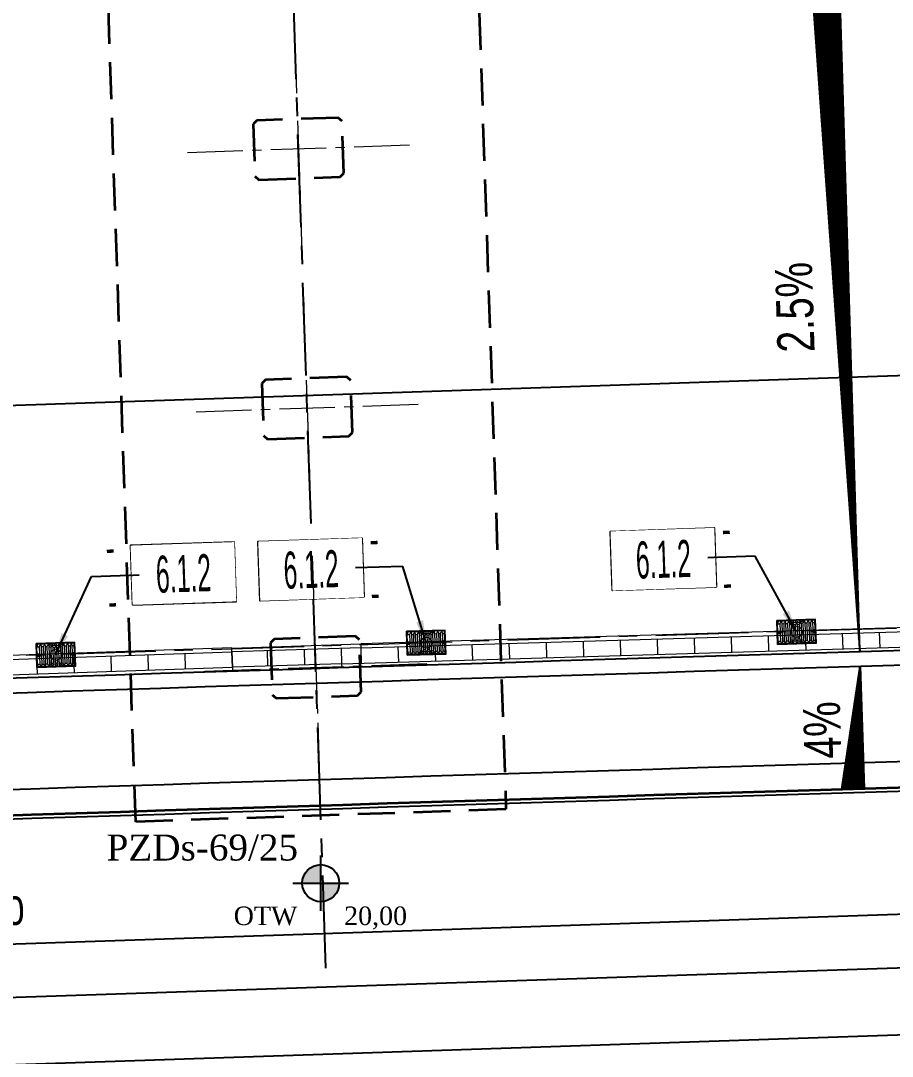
# Model space of a CAD drawing. Header units: metres. Extents: x 8395712 to 9795150, y 4166577 to 5794892.
# Drawn here: x 8418182.08 to 8418193.84, y 5772413.84 to 5772427.81 of the extents above; entities that cross this region are included whole.
import ezdxf
from ezdxf.enums import TextEntityAlignment as Align

# ---------------------------------------------------------------- set-up
doc = ezdxf.new("R2010")
doc.units = ezdxf.units.M
doc.set_wipeout_variables(frame=1)
doc.header["$PDMODE"] = 35
doc.header["$PDSIZE"] = 0.002
for name, pattern in [('CENTER', [2, 1.25, -0.25, 0.25, -0.25]), ('CENTER2', [1.125, 0.75, -0.125, 0.125, -0.125]), ('DASHED', [0.75, 0.5, -0.25])]:
    doc.linetypes.add(name, pattern=pattern)
for name, color, linetype in [('00RysOpi-T', 2, 'Continuous'), ('AII_M_bariery', 8, 'Continuous'), ('AII_M_ekrany', 8, 'Continuous'), ('AII_M_krawężnik', 9, 'Continuous'), ('AII_M_opis', 1, 'Continuous'), ('AII_M_opisy do legendy', 2, 'Continuous'), ('AII_M_osie główne', 8, 'CENTER'), ('AII_M_podpory', 1, 'Continuous'), ('AII_xref', 7, 'Continuous')]:
    doc.layers.add(name, color=color, linetype=linetype)
for name, color, linetype, lineweight in [('AII_M_geologia', 1, 'Continuous', 25), ('AII_M_konstrukcja 0.35', 2, 'Continuous', 35), ('AII_M_kreskowanie', 8, 'Continuous', 0), ('AII_M_obiekty osie', 7, 'CENTER2', 18), ('AII_M_odwodnienie', 8, 'Continuous', 9), ('AII_M_opisy wymiary', 1, 'Continuous', 25), ('AII_M_wyposazenie', 1, 'Continuous', 25)]:
    doc.layers.add(name, color=color, linetype=linetype, lineweight=lineweight)
doc.styles.add('CDMSTYLE', font='CDMSIMPL.shx', dxfattribs={"width": 0.7, "bigfont": 'CDMBIGPL.shx'})
doc.styles.add('GT_B-SP', font='times.ttf')
doc.linetypes.add('OGRODZENIE2', pattern='A,6.35,-2.54,[132,ltypeshp.shx,S=2.54,R=0,X=-2.54,Y=0],-2.54,25.4', length=36.83)
doc.dimstyles.new('CDM-ME200MM', dxfattribs={"dimscale": 0.2, "dimtxt": 2.5, "dimasz": 1.5, "dimexe": 1.5, "dimexo": 1, "dimgap": 0.5, "dimtad": 1, "dimdec": 0, "dimlfac": 1000, "dimrnd": 1, "dimzin": 9, "dimtxsty": 'CDMSTYLE', "dimblk": 'OBLIQUE', "dimcen": 2.5, "dimdle": 1.5, "dimclrd": 9, "dimclre": 9, "dimadec": 1, "dimazin": 2, "dimtfac": 1, "dimtdec": 0, "dimtix": 1, "dimtmove": 2, "dimatfit": 3, "dimldrblk": 'DOT', "dimfxl": 1, "dimtvp": 1, "dimtolj": 1, "dimtzin": 0, "dimlwd": 25, "dimlwe": 25, "dimarcsym": 0})
doc.dimstyles.new('CDM-ME200MM$7', dxfattribs={"dimscale": 0.2, "dimtxt": 2.5, "dimasz": 1.5, "dimexe": 1.5, "dimexo": 1, "dimgap": 0.5, "dimtad": 1, "dimdec": 0, "dimlfac": 1000, "dimrnd": 1, "dimzin": 9, "dimtxsty": 'CDMSTYLE', "dimblk": 'OBLIQUE', "dimcen": 2.5, "dimdle": 1.5, "dimclrd": 9, "dimclre": 9, "dimadec": 1, "dimazin": 2, "dimtfac": 1, "dimtdec": 0, "dimtix": 1, "dimtmove": 2, "dimatfit": 3, "dimfxl": 1, "dimtvp": 1, "dimtolj": 1, "dimtzin": 0, "dimlwd": 25, "dimlwe": 25, "dimarcsym": 0})

# ---------------------------------------------------------------- blocks, each defined once
blk = doc.blocks.new('_OBLIQUE')
at = {"color": 0, "linetype": 'ByBlock'}
blk.add_line((-0.5, -0.5), (0.5, 0.5), dxfattribs=at)
blk = doc.blocks.new('*D35')
at = {"layer": 'AII_M_opisy wymiary', "color": 9, "linetype": 'ByBlock', "lineweight": 25, "transparency": 16777216}
for p, q in [((8418222.539, 5772418.029), (8418222.677, 5772413.918)), ((8418123.155, 5772414.699), (8418123.293, 5772410.589)), ((8418122.983, 5772410.878), (8418222.967, 5772414.228))]:
    blk.add_line(p, q, dxfattribs=at)
at = {"layer": 'Defpoints', "color": 0, "linetype": 'ByBlock', "lineweight": 25, "transparency": 16777216}
for p in [(8418222.533, 5772418.229), (8418123.149, 5772414.899), (8418222.667, 5772414.218)]:
    blk.add_point(p, dxfattribs=at)
at = {"layer": 'AII_M_opisy wymiary', "color": 9, "linetype": 'ByBlock', "lineweight": 25, "transparency": 16777216, "xscale": 0.3, "yscale": 0.3, "zscale": 0.3}
for p, rotation in [((8418222.667, 5772414.218), 1.918980294524142), ((8418123.283, 5772410.888), 181.9189802945241)]:
    blk.add_blockref('_OBLIQUE', p, dxfattribs=dict(at, rotation=rotation))
at = {"layer": 'AII_M_opisy wymiary', "color": 0, "linetype": 'ByBlock', "lineweight": 40, "transparency": 16777216, "insert": (8418172.963, 5772412.903), "char_height": 0.5, "attachment_point": 5, "rotation": 1.919, "style": 'CDMSTYLE'}
blk.add_mtext('\\A1;99440', dxfattribs=at)
blk = doc.blocks.new('_DOT')
at = {"color": 0, "linetype": 'ByBlock'}
blk.add_line((-0.5, 0), (-1, 0), dxfattribs=at)
at = {"color": 0, "linetype": 'ByBlock', "const_width": 0.5}
blk.add_lwpolyline([(-0.25, 0, 1), (0.25, 0, 1)], format="xyb", close=True, dxfattribs=at)
blk = doc.blocks.new('*U181')
at = {"layer": 'AII_M_odwodnienie', "color": 0, "linetype": 'ByBlock', "lineweight": -2}
for p, q in [((-37.138, -0.27), (-37.138, -0.06)), ((-36.5, -0.06), (-36.5, -0.27)), ((-36, -0.06), (-36, -0.27)), ((-35.5, -0.06), (-35.5, -0.27)), ((-35, -0.06), (-35, -0.27)), ((-34.5, -0.06), (-34.5, -0.27))]:
    blk.add_line(p, q, dxfattribs=at)
for points in [[(-37.138, -0.01), (0, -0.01), (0, -0.06), (-37.138, -0.06)], [(-37.138, -0.32), (0.262, -0.32), (0.262, -0.27), (-37.138, -0.27)]]:
    blk.add_lwpolyline(points, close=True, dxfattribs=at)
blk = doc.blocks.new('*U186')
at = {"layer": 'AII_M_odwodnienie', "color": 0, "linetype": 'ByBlock', "lineweight": -2}
for p, q in [((-1.478, 0.27), (-1.478, 0.06)), ((-1, 0.06), (-1, 0.27)), ((-0.5, 0.06), (-0.5, 0.27)), ((0, 0.06), (0, 0.27))]:
    blk.add_line(p, q, dxfattribs=at)
for points in [[(-1.478, 0.32), (0.262, 0.32), (0.262, 0.27), (-1.478, 0.27)], [(-1.478, 0.01), (0, 0.01), (0, 0.06), (-1.478, 0.06)]]:
    blk.add_lwpolyline(points, close=True, dxfattribs=at)
blk = doc.blocks.new('*U182')
at = {"layer": 'AII_M_odwodnienie', "color": 0, "linetype": 'ByBlock', "lineweight": -2}
for p, q in [((-7, -0.06), (-7, -0.27)), ((-6.5, -0.06), (-6.5, -0.27)), ((-6, -0.06), (-6, -0.27)), ((-5.5, -0.06), (-5.5, -0.27)), ((-5, -0.06), (-5, -0.27)), ((-4.5, -0.06), (-4.5, -0.27)), ((-4, -0.06), (-4, -0.27)), ((-3.5, -0.06), (-3.5, -0.27)), ((-3, -0.06), (-3, -0.27)), ((-2.5, -0.06), (-2.5, -0.27)), ((-2, -0.06), (-2, -0.27)), ((-1.5, -0.06), (-1.5, -0.27)), ((-1, -0.06), (-1, -0.27)), ((-0.5, -0.06), (-0.5, -0.27)), ((0, -0.06), (0, -0.27))]:
    blk.add_line(p, q, dxfattribs=at)
for points in [[(-24.285, -0.01), (0, -0.01), (0, -0.06), (-24.285, -0.06)], [(-24.285, -0.32), (0.262, -0.32), (0.262, -0.27), (-24.285, -0.27)]]:
    blk.add_lwpolyline(points, close=True, dxfattribs=at)
blk = doc.blocks.new('WPUST_RZUT')
at = {"layer": 'AII_M_odwodnienie', "color": 0, "lineweight": -2}
for p, q in [((0.262, 0.162), (-0.262, 0.162)), ((-0.262, 0.162), (-0.252, 0.152)), ((-0.262, -0.162), (-0.262, 0.162)), ((0.252, 0.152), (-0.252, 0.152)), ((-0.252, 0.152), (-0.252, 0.123)), ((-0.093, 0.15), (-0.249, 0.15)), ((-0.249, 0.15), (-0.249, 0.117)), ((-0.093, 0.15), (-0.094, 0.143)), ((-0.093, 0.142), (-0.094, 0.143)), ((-0.06, 0.123), (-0.093, 0.15)), ((-0.066, 0.144), (-0.066, 0.131)), ((-0.041, 0.144), (-0.066, 0.144)), ((-0.039, 0.144), (-0.041, 0.144)), ((-0.039, 0.144), (-0.039, 0.123)), ((-0.014, 0.144), (-0.014, 0.126)), ((0.011, 0.144), (-0.014, 0.144)), ((0.013, 0.144), (0.011, 0.144)), ((0.013, 0.144), (0.013, 0.123)), ((0.038, 0.144), (0.038, 0.126)), ((0.063, 0.144), (0.038, 0.144)), ((0.089, 0.15), (0.056, 0.123)), ((0.065, 0.144), (0.063, 0.144)), ((0.065, 0.144), (0.065, 0.13)), ((0.093, 0.123), (0.089, 0.15)), ((0.249, 0.15), (0.089, 0.15)), ((0.249, 0.15), (0.249, 0.117)), ((0.252, 0.152), (0.262, 0.162)), ((0.252, -0.152), (0.252, 0.152)), ((0.262, -0.162), (0.262, 0.162)), ((-0.252, -0.123), (-0.252, 0.123)), ((-0.25, 0.02), (-0.25, 0.02)), ((-0.25, -0.02), (-0.25, 0.02)), ((-0.25, 0.02), (-0.232, 0.017)), ((-0.249, 0.117), (-0.226, 0.117)), ((-0.232, 0), (-0.228, 0.007)), ((-0.228, -0.007), (-0.232, 0)), ((-0.22, 0.007), (-0.228, 0.007)), ((-0.221, 0.114), (-0.221, 0.023)), ((-0.216, 0), (-0.22, 0.007)), ((-0.216, 0), (-0.22, -0.007)), ((-0.195, 0.13), (-0.195, -0.13)), ((-0.195, 0.117), (-0.174, 0.117)), ((-0.169, 0.114), (-0.169, -0.114)), ((-0.143, 0.13), (-0.143, -0.13)), ((-0.143, 0.117), (-0.122, 0.117)), ((-0.118, 0.114), (-0.118, -0.114)), ((-0.091, 0.127), (-0.091, -0.127)), ((-0.091, 0.114), (-0.068, 0.104)), ((-0.066, 0.1), (-0.066, -0.1)), ((-0.057, 0.109), (-0.06, 0.123)), ((0.056, 0.123), (-0.06, 0.123)), ((-0.039, 0.108), (-0.039, -0.107)), ((-0.018, 0.098), (-0.039, 0.098)), ((-0.014, 0.094), (-0.014, -0.094)), ((0.013, 0.108), (0.013, -0.107)), ((0.034, 0.098), (0.013, 0.098)), ((0.038, 0.094), (0.038, -0.094)), ((0.056, 0.123), (0.054, 0.115)), ((0.065, 0.115), (0.065, -0.115)), ((0.065, 0.105), (0.085, 0.113)), ((0.09, 0.11), (0.09, -0.11)), ((0.117, 0.13), (0.117, -0.13)), ((0.117, 0.117), (0.138, 0.117)), ((0.142, 0.114), (0.142, -0.114)), ((0.169, 0.13), (0.169, -0.13)), ((0.169, 0.117), (0.19, 0.117)), ((0.194, 0.114), (0.194, -0.114)), ((0.216, 0), (0.22, 0.007)), ((0.22, -0.007), (0.216, 0)), ((0.228, 0.007), (0.22, 0.007)), ((0.221, 0.13), (0.221, 0.019)), ((0.221, 0.117), (0.249, 0.117)), ((0.224, 0.019), (0.221, 0.019)), ((0.232, 0), (0.228, 0.007)), ((0.232, 0), (0.228, -0.007)), ((0.25, 0.02), (0.232, 0.017)), ((0.25, 0.02), (0.25, 0.02)), ((0.25, -0.02), (0.25, 0.02)), ((-0.252, -0.152), (-0.252, -0.123)), ((-0.232, -0.017), (-0.25, -0.02)), ((-0.25, -0.02), (-0.25, -0.02)), ((-0.249, -0.118), (-0.226, -0.118)), ((-0.249, -0.149), (-0.249, -0.118)), ((-0.228, -0.007), (-0.22, -0.007)), ((-0.221, -0.023), (-0.221, -0.114)), ((-0.195, -0.118), (-0.174, -0.118)), ((-0.143, -0.118), (-0.122, -0.118)), ((-0.06, -0.122), (-0.093, -0.149)), ((-0.091, -0.114), (-0.068, -0.104)), ((-0.066, -0.131), (-0.066, -0.143)), ((-0.057, -0.109), (-0.06, -0.122)), ((0.056, -0.122), (-0.06, -0.122)), ((-0.018, -0.097), (-0.039, -0.097)), ((-0.039, -0.122), (-0.039, -0.143)), ((-0.014, -0.126), (-0.014, -0.143)), ((0.034, -0.097), (0.013, -0.097)), ((0.013, -0.122), (0.013, -0.143)), ((0.038, -0.126), (0.038, -0.143)), ((0.056, -0.122), (0.054, -0.115)), ((0.089, -0.149), (0.056, -0.122)), ((0.065, -0.105), (0.085, -0.113)), ((0.065, -0.13), (0.065, -0.143)), ((0.093, -0.123), (0.089, -0.149)), ((0.117, -0.118), (0.138, -0.118)), ((0.169, -0.118), (0.19, -0.118)), ((0.22, -0.007), (0.228, -0.007)), ((0.221, -0.019), (0.224, -0.019)), ((0.221, -0.019), (0.221, -0.13)), ((0.221, -0.118), (0.249, -0.118)), ((0.232, -0.017), (0.25, -0.02)), ((0.249, -0.149), (0.249, -0.118)), ((0.25, -0.02), (0.25, -0.02)), ((-0.252, -0.152), (-0.262, -0.162)), ((-0.262, -0.162), (0.262, -0.162)), ((-0.252, -0.152), (0.252, -0.152)), ((-0.093, -0.149), (-0.249, -0.149)), ((-0.094, -0.143), (-0.093, -0.142)), ((-0.093, -0.149), (-0.094, -0.143)), ((-0.041, -0.143), (-0.066, -0.143)), ((-0.039, -0.143), (-0.041, -0.143)), ((0.011, -0.143), (-0.014, -0.143)), ((0.013, -0.143), (0.011, -0.143)), ((0.063, -0.143), (0.038, -0.143)), ((0.065, -0.143), (0.063, -0.143)), ((0.249, -0.149), (0.089, -0.149)), ((0.262, -0.162), (0.252, -0.152))]:
    blk.add_line(p, q, dxfattribs=at)
at = {"layer": 'AII_M_odwodnienie', "color": 0, "lineweight": -2, "flags": 128}
for points in [[(-0.091, 0.127), (-0.091, 0.131), (-0.091, 0.136), (-0.091, 0.139), (-0.092, 0.14), (-0.092, 0.142), (-0.093, 0.142)], [(-0.25, 0.02), (-0.236, 0.018), (-0.23, 0.018)], [(-0.222, 0.116), (-0.222, 0.115), (-0.221, 0.114)], [(-0.17, 0.116), (-0.17, 0.115), (-0.169, 0.114)], [(-0.118, 0.116), (-0.118, 0.115), (-0.118, 0.114)], [(-0.068, 0.104), (-0.067, 0.103), (-0.066, 0.102)], [(-0.066, 0.102), (-0.066, 0.101), (-0.066, 0.1)], [(-0.014, 0.096), (-0.014, 0.095), (-0.014, 0.094)], [(0.038, 0.096), (0.038, 0.095), (0.038, 0.094)], [(0.063, 0.124), (0.059, 0.12), (0.054, 0.115)], [(0.065, 0.115), (0.065, 0.119), (0.065, 0.121), (0.065, 0.122), (0.065, 0.123), (0.064, 0.123), (0.064, 0.124), (0.064, 0.124), (0.064, 0.124), (0.064, 0.124), (0.064, 0.124), (0.063, 0.124)], [(0.093, 0.123), (0.09, 0.116), (0.089, 0.113)], [(0.142, 0.116), (0.142, 0.115), (0.142, 0.114)], [(0.194, 0.116), (0.194, 0.115), (0.194, 0.114)], [(0.25, 0.02), (0.236, 0.018), (0.23, 0.018)], [(-0.23, -0.018), (-0.236, -0.018), (-0.25, -0.02)], [(-0.221, -0.114), (-0.222, -0.115), (-0.222, -0.116)], [(-0.169, -0.114), (-0.17, -0.115), (-0.17, -0.116)], [(-0.118, -0.114), (-0.118, -0.115), (-0.118, -0.116)], [(-0.093, -0.142), (-0.092, -0.142), (-0.092, -0.141), (-0.091, -0.139), (-0.091, -0.137), (-0.091, -0.132), (-0.091, -0.127)], [(-0.066, -0.102), (-0.067, -0.103), (-0.068, -0.104)], [(-0.066, -0.1), (-0.066, -0.101), (-0.066, -0.102)], [(-0.014, -0.094), (-0.014, -0.095), (-0.014, -0.096)], [(0.038, -0.094), (0.038, -0.095), (0.038, -0.096)], [(0.054, -0.115), (0.059, -0.12), (0.063, -0.124)], [(0.063, -0.124), (0.064, -0.124), (0.064, -0.124), (0.064, -0.124), (0.064, -0.124), (0.064, -0.124), (0.065, -0.123), (0.065, -0.121), (0.065, -0.119), (0.065, -0.115)], [(0.089, -0.113), (0.09, -0.116), (0.093, -0.123)], [(0.142, -0.114), (0.142, -0.115), (0.142, -0.116)], [(0.194, -0.114), (0.194, -0.115), (0.194, -0.116)], [(0.23, -0.018), (0.236, -0.018), (0.25, -0.02)]]:
    blk.add_lwpolyline(points, dxfattribs=at)
at = {"layer": 'AII_M_odwodnienie', "color": 0, "lineweight": -2}
for centre, radius in [((-0.224, 0), 0.013), ((-0.224, 0), 0.012), ((0, 0), 0.075), ((0.224, 0), 0.012)]:
    blk.add_circle(centre, radius, dxfattribs=at)
for centre, radius, start, end in [((-0.224, 0), 0.019, 90, 270), ((-0.224, 0), 0.00702, 150, 210), ((-0.224, 0), 0.00702, 90, 150), ((-0.225, 0.023), 0.00394, 274.1326, 0.8038), ((-0.224, 0), 0.00702, 30, 90), ((-0.224, 0), 0.00702, 330, 30), ((-0.067, 0.131), 0.00195, 251.6983, 2.8741), ((-0.05, 0.09), 0.0201, 110.6397, 144.0394), ((-0.017, 0.126), 0.00398, 286.3143, 0.6369), ((0.035, 0.126), 0.00398, 286.3144, 0.6368), ((0.087, 0.11), 0.0041, 47.8922, 114.4444), ((0.086, 0.11), 0.00414, 360, 45.1676), ((0.224, 0), 0.013, 110.2565, 249.7435), ((0.224, 0), 0.00702, 150, 210), ((0.224, 0), 0.00702, 90, 150), ((0.224, 0), 0.013, 249.7478, 110.2522), ((0.224, 0), 0.019, 270, 90), ((0.224, 0), 0.00702, 30, 90), ((0.224, 0), 0.00702, 330, 30), ((-0.224, 0), 0.00702, 210, 270), ((-0.225, -0.023), 0.00396, 359.4753, 85.5883), ((-0.224, 0), 0.00702, 270, 330), ((-0.067, -0.131), 0.002, 358.5452, 105.1753), ((-0.05, -0.091), 0.0194, 215.2928, 250.0282), ((-0.017, -0.126), 0.00378, 357.523, 78.2893), ((0.035, -0.126), 0.00378, 357.523, 78.2894), ((0.087, -0.11), 0.0041, 245.5739, 312.0895), ((0.086, -0.11), 0.00413, 314.8096, 0.0228), ((0.224, 0), 0.00702, 210, 270), ((0.224, 0), 0.00702, 270, 330)]:
    blk.add_arc(centre, radius, start, end, dxfattribs=at)
for centre, major_axis, ratio, start_param, end_param in [((-0.197, -0.37), (0, 0.513), 0.15625, 0, 0.327274), ((-0.197, 0.13), (0, 0.0128), 0.15625, 4.712389, 6.283185), ((-0.145, -0.37), (0, 0.513), 0.15625, 0, 0.327274), ((-0.145, 0.13), (0, 0.0128), 0.15625, 4.712389, 6.283185), ((-0.093, -0.37), (0, 0.513), 0.15625, 0.0189, 0.327274), ((0.115, -0.37), (0, 0.513), 0.15625, 0, 0.282384), ((0.115, 0.13), (0, 0.0128), 0.15625, 4.712389, 6.283185), ((0.167, -0.37), (0, 0.513), 0.15625, 0, 0.327274), ((0.167, 0.13), (0, 0.0128), 0.15625, 4.712389, 6.283185), ((0.219, -0.37), (0, 0.513), 0.15625, 0, 0.327274), ((0.219, 0.13), (0, 0.0128), 0.15625, 4.712389, 6.283185), ((-0.225, 0.114), (0.00356, -0.00189), 0.986478, 1.130171, 2.065083), ((-0.173, 0.114), (0.00356, -0.00189), 0.986478, 1.130171, 2.065083), ((-0.121, 0.114), (0.00356, -0.00189), 0.986478, 1.130171, 2.065083), ((-0.041, -0.283), (0, 0.401), 0.2, 0, 0.204754), ((-0.041, 0.108), (0, 0.01), 0.2, 4.712389, 6.283185), ((-0.017, 0.094), (0.0035, -0.00201), 0.982703, 1.213284, 2.099289), ((0.011, -0.283), (0, 0.401), 0.2, 0, 0.328812), ((0.011, 0.108), (0, 0.01), 0.2, 4.712389, 6.283185), ((0.035, 0.094), (0.0035, -0.00201), 0.982703, 1.213284, 2.099289), ((0.063, -0.283), (0, 0.401), 0.2, 0.11706, 0.328812), ((0.139, 0.114), (0.00356, -0.00189), 0.986478, 1.130171, 2.065083), ((0.191, 0.114), (0.00356, -0.00189), 0.986478, 1.130171, 2.065083), ((-0.225, -0.114), (0.00356, 0.00189), 0.986478, 4.218103, 5.153014), ((-0.197, 0.37), (0, 0.513), 0.15625, 2.814318, 3.141593), ((-0.197, -0.13), (0, 0.0128), 0.15625, 3.141593, 4.712389), ((-0.173, -0.114), (0.00356, 0.00189), 0.986478, 4.218103, 5.153014), ((-0.145, 0.37), (0, 0.513), 0.15625, 2.814318, 3.141593), ((-0.145, -0.13), (0, 0.0128), 0.15625, 3.141593, 4.712389), ((-0.121, -0.114), (0.00356, 0.00189), 0.986478, 4.218103, 5.153014), ((-0.093, 0.37), (0, 0.513), 0.15625, 2.814318, 3.122692), ((-0.041, 0.283), (0, 0.401), 0.2, 2.936839, 3.141593), ((-0.041, -0.107), (0, 0.01), 0.2, 3.141593, 4.712389), ((-0.017, -0.094), (0.0035, 0.00201), 0.982703, 4.183896, 5.069901), ((0.011, 0.283), (0, 0.401), 0.2, 2.812781, 3.141593), ((0.011, -0.107), (0, 0.01), 0.2, 3.141593, 4.712389), ((0.035, -0.094), (0.0035, 0.00201), 0.982703, 4.183896, 5.069901), ((0.063, 0.283), (0, 0.401), 0.2, 2.812781, 3.024533), ((0.115, 0.37), (0, 0.513), 0.15625, 2.859208, 3.141593), ((0.115, -0.13), (0, 0.0128), 0.15625, 3.141593, 4.712389), ((0.139, -0.114), (0.00356, 0.00189), 0.986478, 4.218103, 5.153014), ((0.167, 0.37), (0, 0.513), 0.15625, 2.814318, 3.141593), ((0.167, -0.13), (0, 0.0128), 0.15625, 3.141593, 4.712389), ((0.191, -0.114), (0.00356, 0.00189), 0.986478, 4.218103, 5.153014), ((0.219, 0.37), (0, 0.513), 0.15625, 2.814318, 3.141593), ((0.219, -0.13), (0, 0.0128), 0.15625, 3.141593, 4.712389)]:
    blk.add_ellipse(centre, major_axis=major_axis, ratio=ratio, start_param=start_param, end_param=end_param, dxfattribs=at)
blk = doc.blocks.new('OpiNum01')
at = {"layer": 'AII_M_opisy do legendy', "color": 0, "linetype": 'Continuous'}
blk.add_lwpolyline([(-3.5, -2), (3.5, -2), (3.5, 2), (-3.5, 2)], close=True, dxfattribs=at)
at = {"color": 9, "linetype": 'Continuous', "lineweight": 25, "style": 'CDMSTYLE', "width": 0.7, "flags": 1}
for tag, p in [('NAZWAPOL', (-4.105, -6.803)), ('NAZWAANG', (-4.105, -10.477)), ('SPECYF', (-4.105, -14.151)), ('ID', (-4.105, -17.825)), ('BAZA', (-4.105, -21.499)), ('RYSUNEK', (-4.105, -25.173))]:
    blk.add_attdef(tag, p, '', height=2, dxfattribs=at)
at = {"layer": 'AII_M_opisy do legendy', "linetype": 'Continuous', "lineweight": -2, "style": 'CDMSTYLE', "width": 0.5}
blk.add_attdef('NR', text='', height=2.5, dxfattribs=at).set_placement((0, 0), align=Align.MIDDLE)
at = {"color": 0, "linetype": 'Continuous'}
blk.add_wipeout([(-3.5, -2), (3.5, -2), (3.5, 2), (-3.5, 2)], dxfattribs=at).dxf.layer = 'AII_M_opisy do legendy'
blk = doc.blocks.new('OpiTxt01')
at = {"color": 0, "linetype": 'Continuous', "lineweight": 20, "style": 'CDMSTYLE', "width": 0.7}
blk.add_attdef('TEKST_GORNY', (1, 0.895), '', height=2, dxfattribs=at)
at = {"color": 0, "linetype": 'Continuous', "lineweight": -2, "style": 'CDMSTYLE', "width": 0.7}
blk.add_attdef('TEKST_DOLNY', (1.049, -2.731), '', height=2, dxfattribs=at)
blk = doc.blocks.new('*D192')
at = {"layer": 'AII_M_opisy wymiary', "color": 9, "linetype": 'ByBlock', "lineweight": 25, "transparency": 16777216}
for p, q in [((8418207.537, 5772420.216), (8418207.418, 5772423.776)), ((8418147.162, 5772421.455), (8418207.728, 5772423.486)), ((8418147.57, 5772418.24), (8418147.452, 5772421.765))]:
    blk.add_line(p, q, dxfattribs=at)
at = {"layer": 'Defpoints', "color": 0, "linetype": 'ByBlock', "lineweight": 25, "transparency": 16777216}
for p in [(8418207.428, 5772423.476), (8418207.544, 5772420.016), (8418147.577, 5772418.04)]:
    blk.add_point(p, dxfattribs=at)
at = {"layer": 'AII_M_opisy wymiary', "color": 9, "linetype": 'ByBlock', "lineweight": 25, "transparency": 16777216, "xscale": 0.3, "yscale": 0.3, "zscale": 0.3}
for p, rotation in [((8418207.428, 5772423.476), 1.92062245079579), ((8418147.462, 5772421.465), 181.9206224507958)]:
    blk.add_blockref('_OBLIQUE', p, dxfattribs=dict(at, rotation=rotation))
at = {"layer": 'AII_M_opisy wymiary', "color": 0, "linetype": 'ByBlock', "lineweight": 25, "transparency": 16777216, "insert": (8418177.433, 5772422.821), "char_height": 0.5, "attachment_point": 5, "rotation": 1.9206, "style": 'CDMSTYLE'}
blk.add_mtext('\\A1;12x5000=60000', dxfattribs=at)
blk = doc.blocks.new('*D194')
at = {"layer": 'AII_M_opisy wymiary', "color": 9, "linetype": 'ByBlock', "lineweight": 25, "transparency": 16777216}
for p, q in [((8418210.96, 5772419.615), (8418211.08, 5772416.027)), ((8418145.835, 5772417.484), (8418145.957, 5772413.844)), ((8418211.37, 5772416.337), (8418145.647, 5772414.133))]:
    blk.add_line(p, q, dxfattribs=at)
at = {"layer": 'Defpoints', "color": 0, "linetype": 'ByBlock', "lineweight": 25, "transparency": 16777216}
for p in [(8418210.953, 5772419.815), (8418145.828, 5772417.684), (8418145.947, 5772414.143)]:
    blk.add_point(p, dxfattribs=at)
at = {"layer": 'AII_M_opisy wymiary', "color": 9, "linetype": 'ByBlock', "lineweight": 25, "transparency": 16777216, "xscale": 0.3, "yscale": 0.3, "zscale": 0.3}
for p, rotation in [((8418211.07, 5772416.327), 1.92062245079579), ((8418145.947, 5772414.143), 181.9206224507958)]:
    blk.add_blockref('_OBLIQUE', p, dxfattribs=dict(at, rotation=rotation))
at = {"layer": 'AII_M_opisy wymiary', "color": 0, "linetype": 'ByBlock', "lineweight": 25, "transparency": 16777216, "char_height": 0.5, "attachment_point": 5, "rotation": 1.9206, "style": 'CDMSTYLE'}
for s, insert in [('\\A1;zasięg ścieku przykrawężnikowego', (8418178.494, 5772415.668)), ('\\A1;65160', (8418178.52, 5772414.886))]:
    blk.add_mtext(s, dxfattribs=dict(at, insert=insert))
blk = doc.blocks.new('*D197')
at = {"layer": 'AII_M_opisy wymiary', "color": 9, "linetype": 'ByBlock', "lineweight": 25, "transparency": 16777216}
for p, q in [((8418211.022, 5772417.766), (8418211.134, 5772414.401)), ((8418134.265, 5772415.192), (8418134.378, 5772411.827)), ((8418211.424, 5772414.711), (8418134.068, 5772412.117))]:
    blk.add_line(p, q, dxfattribs=at)
at = {"layer": 'Defpoints', "color": 0, "linetype": 'ByBlock', "lineweight": 25, "transparency": 16777216}
for p in [(8418211.015, 5772417.966), (8418134.258, 5772415.392), (8418134.368, 5772412.127)]:
    blk.add_point(p, dxfattribs=at)
at = {"layer": 'AII_M_opisy wymiary', "color": 9, "linetype": 'ByBlock', "lineweight": 25, "transparency": 16777216, "xscale": 0.3, "yscale": 0.3, "zscale": 0.3}
for p, rotation in [((8418211.124, 5772414.701), 1.92062245079579), ((8418134.368, 5772412.127), 181.9206224507958)]:
    blk.add_blockref('_OBLIQUE', p, dxfattribs=dict(at, rotation=rotation))
at = {"layer": 'AII_M_opisy wymiary', "color": 0, "linetype": 'ByBlock', "lineweight": 25, "transparency": 16777216, "insert": (8418172.734, 5772413.764), "char_height": 0.5, "attachment_point": 5, "rotation": 1.9206, "style": 'CDMSTYLE'}
blk.add_mtext('\\A1;Lc=76800', dxfattribs=at)
blk = doc.blocks.new('*D201')
at = {"layer": 'AII_M_opisy wymiary', "color": 9, "linetype": 'ByBlock', "lineweight": 25, "transparency": 16777216}
for p, q in [((8418210.122, 5772417.741), (8418210.205, 5772415.275)), ((8418210.494, 5772415.585), (8418134.937, 5772413.052)), ((8418135.235, 5772413.119), (8418135.247, 5772412.762))]:
    blk.add_line(p, q, dxfattribs=at)
at = {"layer": 'Defpoints', "color": 0, "linetype": 'ByBlock', "lineweight": 25, "transparency": 16777216}
for p in [(8418210.115, 5772417.94), (8418135.228, 5772413.319, 0), (8418135.237, 5772413.062)]:
    blk.add_point(p, dxfattribs=at)
at = {"layer": 'AII_M_opisy wymiary', "color": 9, "linetype": 'ByBlock', "lineweight": 25, "transparency": 16777216, "xscale": 0.3, "yscale": 0.3, "zscale": 0.3}
for p, rotation in [((8418210.195, 5772415.575), 1.92062245079579), ((8418135.237, 5772413.062), 181.9206224507958)]:
    blk.add_blockref('_OBLIQUE', p, dxfattribs=dict(at, rotation=rotation))
at = {"layer": 'AII_M_opisy wymiary', "color": 0, "linetype": 'ByBlock', "lineweight": 25, "transparency": 16777216, "insert": (8418172.704, 5772414.668), "char_height": 0.5, "attachment_point": 5, "rotation": 1.9206, "style": 'CDMSTYLE'}
blk.add_mtext('\\A1;Lt=75000', dxfattribs=at)
blk = doc.blocks.new('podpora_os3')
at = {"layer": 'AII_M_obiekty osie', "color": 8}
for p, q in [((51, -27.28), (51, -30.28)), ((49.5, -28.78), (52.5, -28.78)), ((51, -30.78), (51, -33.78)), ((49.5, -32.28), (52.5, -32.28)), ((51, -34.28), (51, -37.28)), ((49.5, -35.78), (52.5, -35.78))]:
    blk.add_line(p, q, dxfattribs=at)
at = {"layer": 'AII_M_podpory', "linetype": 'DASHED', "lineweight": 35}
for p, q in [((50.45, -28.38), (50.4, -28.43)), ((50.4, -28.43), (50.4, -29.13)), ((51.55, -28.38), (50.45, -28.38)), ((51.6, -28.43), (51.55, -28.38)), ((51.6, -29.13), (51.6, -28.43)), ((50.4, -29.13), (50.45, -29.18)), ((50.45, -29.18), (51.55, -29.18)), ((51.55, -29.18), (51.6, -29.13)), ((50.45, -31.88), (50.4, -31.93)), ((50.4, -31.93), (50.4, -32.63)), ((51.55, -31.88), (50.45, -31.88)), ((51.6, -31.93), (51.55, -31.88)), ((51.6, -32.63), (51.6, -31.93)), ((50.4, -32.63), (50.45, -32.68)), ((50.45, -32.68), (51.55, -32.68)), ((51.55, -32.68), (51.6, -32.63)), ((50.45, -35.38), (50.4, -35.43)), ((50.4, -35.43), (50.4, -36.13)), ((51.55, -35.38), (50.45, -35.38)), ((51.6, -35.43), (51.55, -35.38)), ((51.6, -36.13), (51.6, -35.43)), ((50.4, -36.13), (50.45, -36.18)), ((51.55, -36.18), (51.6, -36.13)), ((50.45, -36.18), (51.55, -36.18))]:
    blk.add_line(p, q, dxfattribs=at)
at = {"layer": 'AII_M_podpory', "linetype": 'DASHED', "lineweight": 35, "elevation": 0}
blk.add_lwpolyline([(48.5, -23.28), (53.5, -23.28), (53.5, -37.78), (48.5, -37.78)], close=True, dxfattribs=at)
blk = doc.blocks.new('*D438')
at = {"layer": 'AII_M_opisy wymiary', "color": 9, "linetype": 'ByBlock', "lineweight": 25, "transparency": 16777216}
blk.add_arc((8418185.618, 5772432.363), 1.256, 1.9206, 91.9206, dxfattribs=at)
at = {"layer": 'Defpoints', "color": 0, "linetype": 'ByBlock', "lineweight": 25, "transparency": 16777216}
for p in [(8418184.802, 5772456.694), (8418186.684, 5772433.026), (8418186.935, 5772432.407), (8418180.456, 5772432.189), (8418186.2, 5772415.028)]:
    blk.add_point(p, dxfattribs=at)
at = {"layer": 'AII_M_opisy wymiary', "color": 9, "linetype": 'ByBlock', "lineweight": 25, "transparency": 16777216, "xscale": 0.3, "yscale": 0.3, "zscale": 0.3}
for p, rotation in [((8418185.576, 5772433.617), 181.9206224542786), ((8418186.873, 5772432.405), 271.9206224545007)]:
    blk.add_blockref('_OBLIQUE', p, dxfattribs=dict(at, rotation=rotation))
at = {"layer": 'AII_M_opisy wymiary', "color": 0, "linetype": 'ByBlock', "lineweight": 25, "transparency": 16777216, "insert": (8418186.715, 5772433.535), "char_height": 0.5, "attachment_point": 5, "rotation": 316.9206, "style": 'CDMSTYLE'}
blk.add_mtext('\\A1;90°', dxfattribs=at)
blk = doc.blocks.new('*U449')
at = {"linetype": 'ByBlock', "lineweight": -2}
h = blk.add_hatch(color=0, dxfattribs=at)
h.dxf.hatch_style = 1
h.paths.add_polyline_path([(0.02, -2.45, 0.408249), (2.45, -0.03), (0.02, -0.03)])
h.paths.add_polyline_path([(-2.45, 0.02), (-0.03, 0.02), (-0.03, 2.45, 0.408249)])
at = {"color": 0, "linetype": 'ByBlock', "lineweight": -2}
for p, q in [((0, -3.75), (0, 3.75)), ((-3.75, 0), (3.75, 0))]:
    blk.add_line(p, q, dxfattribs=at)
blk.add_circle((0, 0), 2.5, dxfattribs=at)
at = {"color": 0, "style": 'GT_B-SP'}
for tag, height, p in [('TEST_ID', 3.5, (-3.06, 6.56)), ('DATA_1', 2.5, (-3.15, -3.15))]:
    blk.add_attdef(tag, text='', height=height, dxfattribs=at).set_placement(p, align=Align.TOP_RIGHT)
for tag, p in [('LEVEL', (3.15, 5.65)), ('DATA_2', (3.15, -3.15))]:
    blk.add_attdef(tag, text='', height=2.5, dxfattribs=at).set_placement(p, align=Align.TOP_LEFT)
at = {"color": 0, "style": 'GT_B-SP', "flags": 1}
for tag, p in [('PROJECT_ID', (0, -10.5)), ('EXT_DATA_01', (0, -14)), ('EXT_DATA_02', (0, -17.5)), ('EXT_DATA_03', (0, -21)), ('EXT_DATA_04', (0, -24.5)), ('EXT_DATA_05', (0, -27.71)), ('EXT_DATA_06', (0, -31.21)), ('EXT_DATA_07', (0, -34.71))]:
    blk.add_attdef(tag, p, '', height=2.5, dxfattribs=at)

msp = doc.modelspace()

# ---------------------------------------------------------------- hatches: boundary and pattern name
at = {"layer": 'AII_M_kreskowanie', "linetype": 'ByBlock', "lineweight": 25}
h = msp.add_hatch(dxfattribs=at)
h.set_pattern_fill('GRASS', color=256, scale=0.05)
h.set_pattern_definition([(91.92062, (8417820.252, 5772544.7308), (-0.9276184, 0.8674239), [0.238125, -1.5579262]), (46.92062, (8417820.252, 5772544.7308), (-0.9276184, 0.867424), [0.238125, -1.031875]), (136.92062, (8417820.252, 5772544.7308), (-0.867424, -0.9276184), [0.238125, -1.031875])])
h.paths.add_polyline_path([(8418132.7479, 5772445.4555), (8418123.2492, 5772445.2983, 0.4155548), (8418122.229, 5772446.2823), (8418121.0292, 5772446.2579, 0.0776354), (8418120.7253, 5772446.204), (8418115.0512, 5772444.2587), (8418113.4342, 5772453.7471), (8418117.6281, 5772455.185, -0.0780443), (8418120.8357, 5772455.7559), (8418122.0355, 5772455.7804, -0.4153554)])
h.paths.add_polyline_path([(8418119.2619, 5772404.7433), (8418113.4957, 5772406.3483), (8418116.0202, 5772415.5068), (8418121.8012, 5772413.8976, 0.0770016), (8418122.1053, 5772413.8616), (8418123.3045, 5772413.9047, 0.413512), (8418124.268, 5772414.9376), (8418133.7603, 5772415.322, -0.4153554), (8418123.6456, 5772404.4108), (8418123.6456, 5772404.4108), (8418122.4464, 5772404.3678, -0.0767977)])
h.paths.add_polyline_path([(8418229.6535, 5772419.3189), (8418223.9965, 5772417.3155, -0.0784483), (8418223.6899, 5772417.2585), (8418222.4903, 5772417.2258, -0.414703), (8418221.4634, 5772418.1999), (8418211.5173, 5772417.9207, 0.4140306), (8418222.761, 5772407.2795), (8418223.9606, 5772407.3121, 0.0784483), (8418227.3181, 5772407.9362), (8418232.4895, 5772409.7677)])
at = {"layer": 'AII_M_opis'}
h = msp.add_hatch(dxfattribs=at)
h.set_pattern_fill('ANSI37', color=256, scale=0.003, angle=-15.57609)
h.set_pattern_definition([(46.74695, (8418189.079844, 5772432.231852), (-0.006937386, 0.006526737), []), (136.74695, (8418189.079844, 5772432.231852), (-0.006526737, -0.006937386), [])])
h.paths.add_polyline_path([(8418193.403, 5772419.3007), (8418193.0621, 5772430.5956), (8418192.5911, 5772430.5812)])
h = msp.add_hatch(dxfattribs=at)
h.set_pattern_fill('ANSI37', color=256, scale=0.003, angle=-15.57609)
h.set_pattern_definition([(46.74695, (8418189.184909, 5772428.733388), (-0.006937386, 0.006526737), []), (136.74695, (8418189.184909, 5772428.733388), (-0.006526737, -0.006937386), [])])
h.paths.add_polyline_path([(8418193.4096, 5772419.1008), (8418193.4633, 5772417.4517), (8418193.1632, 5772417.4426)])

# ---------------------------------------------------------------- linework, layer by layer
at = {"layer": 'AII_M_bariery', "linetype": 'OGRODZENIE2', "ltscale": 0.05, "extrusion": (0, 0, -1)}
msp.add_arc((-8418406.7296, 5765435.8582), 6986.5, 87.76446335, 88.39429481, dxfattribs=at)
at = {"layer": 'AII_M_ekrany', "linetype": 'OGRODZENIE2', "ltscale": 0.1, "extrusion": (0, 0, -1)}
msp.add_arc((-8418406.7296, 5765435.8582), 6985.2, 87.76440474, 88.39435342, dxfattribs=at)
at = {"layer": 'AII_M_konstrukcja 0.35', "extrusion": (0, 0, -1)}
msp.add_arc((-8418406.8991, 5765430.3495), 6990.3613, 87.76476148, 88.39424503, dxfattribs=at)
at = {"layer": 'AII_M_krawężnik', "color": 8, "extrusion": (0, 0, -1)}
msp.add_arc((-8418406.7296, 5765435.8582), 6986.7, 87.76447237, 88.39428579, dxfattribs=at)
at = {"layer": 'AII_M_odwodnienie', "linetype": 'CENTER', "extrusion": (0, 0, -1)}
msp.add_arc((-8418403.9188, 5765527.0873), 6895.728, 87.76240878, 88.39222502, dxfattribs=at)
at = {"layer": 'AII_M_opisy wymiary', "color": 1, "linetype": 'ByBlock', "lineweight": 40}
msp.add_circle((8418171.8303, 5772432.124), 22459.4841, dxfattribs=at)
at = {"layer": 'AII_M_osie główne'}
msp.add_lwpolyline([(8418186.1996, 5772415.0281), (8418184.8024, 5772456.694)], dxfattribs=at)
at = {"layer": 'AII_M_wyposazenie', "extrusion": (0, 0, -1)}
msp.add_lwpolyline([(-8418134.2601, 5772415.3418, 0.0027488), (-8418211.0166, 5772417.9158)], format="xyb", dxfattribs=at)
at = {"layer": 'AII_xref', "color": 1, "lineweight": 25}
for points in [[(8418193.403, 5772419.3007), (8418193.0621, 5772430.5956), (8418192.5911, 5772430.5812)], [(8418193.4096, 5772419.1008), (8418193.4633, 5772417.4517), (8418193.1632, 5772417.4426)]]:
    msp.add_lwpolyline(points, close=True, dxfattribs=at)

# ---------------------------------------------------------------- block references
at = {"layer": 'AII_M_geologia'}
ref = msp.add_blockref('*U449', (8418186.1299, 5772416.1743), dxfattribs=dict(at, xscale=0.1, yscale=0.1, zscale=0.1))
ref.add_attrib('TEST_ID', 'PZDs-69/25', dxfattribs={"layer": '0', "color": 0, "height": 0.35, "style": 'GT_B-SP'}).set_placement((8418185.8238, 5772416.8303), align=Align.TOP_RIGHT)
ref.add_attrib('DATA_1', 'OTW', dxfattribs={"layer": '0', "color": 0, "height": 0.25, "style": 'GT_B-SP'}).set_placement((8418185.8147, 5772415.8591), align=Align.TOP_RIGHT)
ref.add_attrib('DATA_2', '20,00', dxfattribs={"layer": '0', "color": 0, "height": 0.25, "style": 'GT_B-SP'}).set_placement((8418186.4451, 5772415.8591), align=Align.TOP_LEFT)
at = {"layer": 'AII_M_odwodnienie', "color": 140, "lineweight": 9, "xscale": -1}
for name, p, rotation in [('*U182', (8418186.6691, 5772419.411), 1.707441273111403), ('*U181', (8418147.8137, 5772418.0793), 1.971410817523642)]:
    msp.add_blockref(name, p, dxfattribs=dict(at, rotation=rotation))
at = {"layer": 'AII_M_odwodnienie', "color": 140, "rotation": 1.920622450795788}
for p in [(8418192.5508, 5772419.5641), (8418187.5529, 5772419.4186), (8418182.5556, 5772419.2543)]:
    msp.add_blockref('WPUST_RZUT', p, dxfattribs=at)
at = {"layer": 'AII_M_odwodnienie', "color": 140, "lineweight": 9, "rotation": 1.795198095927457}
msp.add_blockref('*U186', (8418186.4175, 5772419.0729), dxfattribs=at)
at = {"layer": 'Defpoints', "color": 250, "linetype": 'Continuous', "lineweight": 0}
ref = msp.add_blockref('OpiTxt01', (8418191.9933, 5772420.5855), dxfattribs=dict(at, xscale=-0.2, yscale=0.2, zscale=0.2, rotation=1.920622288200118))
ref.add_attrib('TEKST_GORNY', '-', (8418191.5476, 5772420.7495), dxfattribs={"layer": '0', "color": 0, "linetype": 'Continuous', "lineweight": 20, "height": 0.4, "rotation": 1.92062, "style": 'CDMSTYLE', "width": 0.7})
ref.add_attrib('TEKST_DOLNY', '-', (8418191.5621, 5772420.0244), dxfattribs={"layer": '0', "color": 0, "linetype": 'Continuous', "lineweight": -2, "height": 0.4, "rotation": 1.92062, "style": 'CDMSTYLE', "width": 0.7})
ref = msp.add_blockref('OpiTxt01', (8418187.239, 5772420.4481), dxfattribs=dict(at, xscale=-0.2, yscale=0.2, zscale=0.2, rotation=1.920622288200118))
ref.add_attrib('TEKST_GORNY', '-', (8418186.7932, 5772420.6122), dxfattribs={"layer": '0', "color": 0, "linetype": 'Continuous', "lineweight": 20, "height": 0.4, "rotation": 1.92062, "style": 'CDMSTYLE', "width": 0.7})
ref.add_attrib('TEKST_DOLNY', '-', (8418186.8078, 5772419.8871), dxfattribs={"layer": '0', "color": 0, "linetype": 'Continuous', "lineweight": -2, "height": 0.4, "rotation": 1.92062, "style": 'CDMSTYLE', "width": 0.7})
at = {"layer": 'Defpoints', "color": 250, "linetype": 'Continuous', "lineweight": 0, "xscale": 0.2, "yscale": 0.2, "zscale": 0.2, "rotation": 1.920623445746952}
msp.add_blockref('OpiTxt01', (8418183.0373, 5772420.3106), dxfattribs=at).add_auto_attribs({'TEKST_GORNY': '-', 'TEKST_DOLNY': '-'})

# ---------------------------------------------------------------- texts
at = {"layer": 'AII_M_opis', "lineweight": 25, "style": 'CDMSTYLE', "oblique": 0, "width": 0.8}
for s, rotation, p in [('2.5%%%', 91.76874, (8418192.7954, 5772423.3407)), ('4%%%', 91.72516, (8418193.1583, 5772417.8599))]:
    msp.add_text(s, height=0.5, rotation=rotation, dxfattribs=at).set_placement(p)

# ---------------------------------------------------------------- dimensions: what is measured, and where the dimension line sits
at = {"layer": 'AII_M_opisy wymiary', "color": 1, "linetype": 'ByBlock', "lineweight": 25}
for base, p1, p2, text, picture, middle in [((8418145.9467, 5772414.1434), (8418210.9529, 5772419.8147), (8418145.828, 5772417.6843), 'zasięg ścieku przykrawężnikowego\\X<>', '*D194', (8418178.5083, 5772415.2353)), ((8418134.3679, 5772412.1272), (8418211.0149, 5772417.9657), (8418134.2584, 5772415.392), 'Lc=<>', '*D197', (8418172.7344, 5772413.764)), ((8418135.2371, 5772413.0617), (8418210.1153, 5772417.9405), (8418135.2285, 5772413.3189, 0), 'Lt=<>', '*D201', (8418172.7041, 5772414.6683))]:
    dim = msp.add_linear_dim(base=base, p1=p1, p2=p2, angle=1.92062, text=text, dimstyle='CDM-ME200MM', dxfattribs=at)
    dim.commit()
    dim.dimension.update_dxf_attribs({"geometry": picture, "text_midpoint": middle})
at = {"layer": 'AII_M_opisy wymiary', "color": 1, "linetype": 'ByBlock', "lineweight": 40}
dim = msp.add_aligned_dim(p1=(8418123.1487, 5772414.8992), p2=(8418222.5326, 5772418.2291), distance=-4.013, dimstyle='CDM-ME200MM', dxfattribs=at)
dim.commit()
dim.dimension.update_dxf_attribs({"geometry": '*D35', "text_midpoint": (8418172.9633, 5772412.9031)})

# ---------------------------------------------------------------- next in the draw order: block references
at = {"layer": '00RysOpi-T', "color": 1, "linetype": 'Continuous', "lineweight": 0}
ref = msp.add_blockref('OpiNum01', (8418190.754, 5772420.5439), dxfattribs=dict(at, xscale=-0.2, yscale=0.2, zscale=0.2, rotation=1.920622288200118))
ref.add_attrib('NR', '6.1.2', dxfattribs={"layer": 'AII_M_opisy do legendy', "linetype": 'Continuous', "lineweight": -2, "height": 0.5, "rotation": 1.92062, "style": 'CDMSTYLE', "width": 0.5}).set_placement((8418190.754, 5772420.5439), align=Align.MIDDLE)
at = {"layer": '00RysOpi-T', "color": 1, "linetype": 'Continuous', "lineweight": 0, "xscale": 0.2, "yscale": 0.2, "zscale": 0.2, "rotation": 1.920623445746952}
msp.add_blockref('OpiNum01', (8418184.2767, 5772420.3521), dxfattribs=at).add_auto_attribs({'NR': '6.1.2'})
at = {"layer": '00RysOpi-T', "color": 1, "linetype": 'Continuous', "lineweight": 0}
ref = msp.add_blockref('OpiNum01', (8418185.9997, 5772420.4066), dxfattribs=dict(at, xscale=-0.2, yscale=0.2, zscale=0.2, rotation=1.920622288200118))
ref.add_attrib('NR', '6.1.2', dxfattribs={"layer": 'AII_M_opisy do legendy', "linetype": 'Continuous', "lineweight": -2, "height": 0.5, "rotation": 1.92062, "style": 'CDMSTYLE', "width": 0.5}).set_placement((8418185.9997, 5772420.4066), align=Align.MIDDLE)

# ---------------------------------------------------------------- next in the draw order: block references
at = {"color": 1, "linetype": 'ByBlock', "lineweight": 25, "rotation": 1.920622450795584}
msp.add_blockref('podpora_os3', (8418133.8931, 5772453.1366), dxfattribs=at)

# ---------------------------------------------------------------- next in the draw order: dimensions: what is measured, and where the dimension line sits
at = {"layer": 'AII_M_opisy wymiary', "color": 1, "linetype": 'ByBlock', "lineweight": 25}
dim = msp.add_angular_dim_2l(base=(8418186.6841, 5772433.0264), line1=((8418186.9351, 5772432.4067), (8418180.4563, 5772432.1894)), line2=((8418186.1996, 5772415.0281), (8418184.8024, 5772456.694)), dimstyle='CDM-ME200MM', dxfattribs=at)
dim.commit()
dim.dimension.update_dxf_attribs({"geometry": '*D438', "text_midpoint": (8418186.715, 5772433.5353)})
dim = msp.add_linear_dim(base=(8418207.428, 5772423.4763), p1=(8418147.5766, 5772418.0401), p2=(8418207.5441, 5772420.0159), angle=1.92062, text='12x5000=<>', dimstyle='CDM-ME200MM', dxfattribs=at)
dim.commit()
dim.dimension.update_dxf_attribs({"geometry": '*D192', "text_midpoint": (8418177.4332, 5772422.8207)})

# ---------------------------------------------------------------- next in the draw order: leaders
at = {"layer": '00RysOpi-T', "color": 9, "linetype": 'Continuous', "lineweight": 0}
for points in [[(8418192.5508, 5772419.5641), (8418191.9933, 5772420.5855), (8418191.3537, 5772420.564)], [(8418187.5517, 5772419.4186), (8418187.239, 5772420.4481), (8418186.5994, 5772420.4267)], [(8418182.5495, 5772419.2541), (8418183.0373, 5772420.3106), (8418183.677, 5772420.332)]]:
    msp.add_leader(points, dimstyle='CDM-ME200MM$7', dxfattribs=at)

doc.saveas('drawing.dxf')
